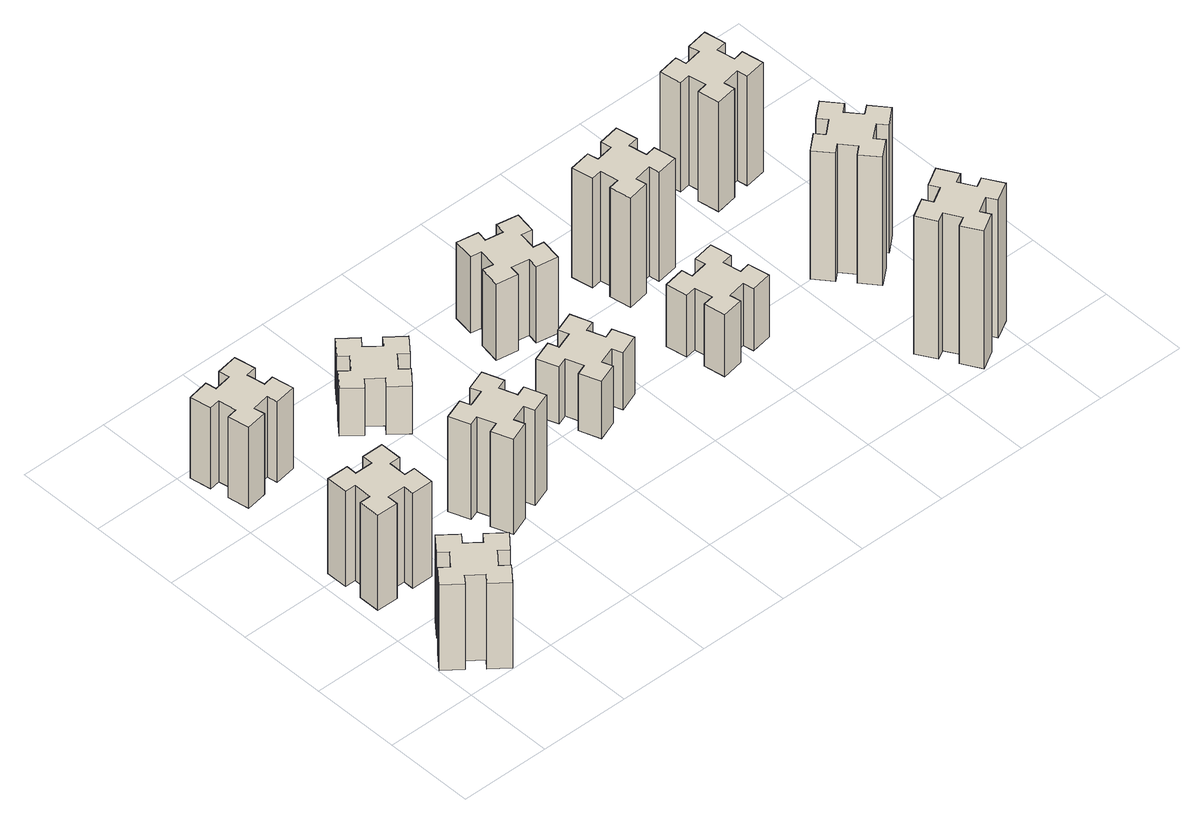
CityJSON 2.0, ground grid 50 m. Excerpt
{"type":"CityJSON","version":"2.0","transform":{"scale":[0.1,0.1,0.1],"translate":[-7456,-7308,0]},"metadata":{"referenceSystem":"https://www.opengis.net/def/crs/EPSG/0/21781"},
"CityObjects":{
"building1":{"type":"Building","attributes":{"class":"1000","function":"1000","usage":"1000","yearOfConstruction":2016,"roofType":"1000","measuredHeight":54,"storeysAboveGround":30,"storeysBelowGround":0},"geometry":[{"type":"Solid","lod":"1","boundaries":[[[[0,1,2,3,4,5,6,7,8,9,10,11,12,13,14,15,16,17,18,19]],[[17,16,20,21]],[[16,15,22,20]],[[15,14,23,22]],[[14,13,24,23]],[[13,12,25,24]],[[12,11,26,25]],[[11,10,27,26]],[[10,9,28,27]],[[9,8,29,28]],[[8,7,30,29]],[[7,6,31,30]],[[6,5,32,31]],[[5,4,33,32]],[[4,3,34,33]],[[3,2,35,34]],[[2,1,36,35]],[[1,0,37,36]],[[0,19,38,37]],[[19,18,39,38]],[[18,17,21,39]],[[24,25,26,27,28,29,30,31,32,33,34,35,36,37,38,39,21,20,22,23]]]]}]},
"building2":{"type":"Building","attributes":{"class":"1000","function":"1000","usage":"1000","yearOfConstruction":2016,"roofType":"1000","measuredHeight":60,"storeysAboveGround":30,"storeysBelowGround":0},"geometry":[{"type":"Solid","lod":"1","boundaries":[[[[40,41,42,43,44,45,46,47,48,49,50,51,52,53,54,55,56,57,58,59]],[[57,56,60,61]],[[56,55,62,60]],[[55,54,63,62]],[[54,53,64,63]],[[53,52,65,64]],[[52,51,66,65]],[[51,50,67,66]],[[50,49,68,67]],[[49,48,69,68]],[[48,47,70,69]],[[47,46,71,70]],[[46,45,72,71]],[[45,44,73,72]],[[44,43,74,73]],[[43,42,75,74]],[[42,41,76,75]],[[41,40,77,76]],[[40,59,78,77]],[[59,58,79,78]],[[58,57,61,79]],[[64,65,66,67,68,69,70,71,72,73,74,75,76,77,78,79,61,60,62,63]]]]}]},
"building3":{"type":"Building","attributes":{"class":"1000","function":"1000","usage":"1000","yearOfConstruction":2016,"roofType":"1000","measuredHeight":51,"storeysAboveGround":30,"storeysBelowGround":0},"geometry":[{"type":"Solid","lod":"1","boundaries":[[[[80,81,82,83,84,85,86,87,88,89,90,91,92,93,94,95,96,97,98,99]],[[97,96,100,101]],[[96,95,102,100]],[[95,94,103,102]],[[94,93,104,103]],[[93,92,105,104]],[[92,91,106,105]],[[91,90,107,106]],[[90,89,108,107]],[[89,88,109,108]],[[88,87,110,109]],[[87,86,111,110]],[[86,85,112,111]],[[85,84,113,112]],[[84,83,114,113]],[[83,82,115,114]],[[82,81,116,115]],[[81,80,117,116]],[[80,99,118,117]],[[99,98,119,118]],[[98,97,101,119]],[[104,105,106,107,108,109,110,111,112,113,114,115,116,117,118,119,101,100,102,103]]]]}]},
"building4":{"type":"Building","attributes":{"class":"1000","function":"1000","usage":"1000","yearOfConstruction":2016,"roofType":"1000","measuredHeight":60,"storeysAboveGround":30,"storeysBelowGround":0},"geometry":[{"type":"Solid","lod":"1","boundaries":[[[[120,121,122,123,124,125,126,127,128,129,130,131,132,133,134,135,136,137,138,139]],[[137,136,140,141]],[[136,135,142,140]],[[135,134,143,142]],[[134,133,144,143]],[[133,132,145,144]],[[132,131,146,145]],[[131,130,147,146]],[[130,129,148,147]],[[129,128,149,148]],[[128,127,150,149]],[[127,126,151,150]],[[126,125,152,151]],[[125,124,153,152]],[[124,123,154,153]],[[123,122,155,154]],[[122,121,156,155]],[[121,120,157,156]],[[120,139,158,157]],[[139,138,159,158]],[[138,137,141,159]],[[144,145,146,147,148,149,150,151,152,153,154,155,156,157,158,159,141,140,142,143]]]]}]},
"building5":{"type":"Building","attributes":{"class":"1000","function":"1000","usage":"1000","yearOfConstruction":2016,"roofType":"1000","measuredHeight":30,"storeysAboveGround":30,"storeysBelowGround":0},"geometry":[{"type":"Solid","lod":"1","boundaries":[[[[160,161,162,163,164,165,166,167,168,169,170,171,172,173,174,175,176,177,178,179]],[[177,176,180,181]],[[176,175,182,180]],[[175,174,183,182]],[[174,173,184,183]],[[173,172,185,184]],[[172,171,186,185]],[[171,170,187,186]],[[170,169,188,187]],[[169,168,189,188]],[[168,167,190,189]],[[167,166,191,190]],[[166,165,192,191]],[[165,164,193,192]],[[164,163,194,193]],[[163,162,195,194]],[[162,161,196,195]],[[161,160,197,196]],[[160,179,198,197]],[[179,178,199,198]],[[178,177,181,199]],[[184,185,186,187,188,189,190,191,192,193,194,195,196,197,198,199,181,180,182,183]]]]}]},
"building6":{"type":"Building","attributes":{"class":"1000","function":"1000","usage":"1000","yearOfConstruction":2016,"roofType":"1000","measuredHeight":36,"storeysAboveGround":30,"storeysBelowGround":0},"geometry":[{"type":"Solid","lod":"1","boundaries":[[[[200,201,202,203,204,205,206,207,208,209,210,211,212,213,214,215,216,217,218,219]],[[217,216,220,221]],[[216,215,222,220]],[[215,214,223,222]],[[214,213,224,223]],[[213,212,225,224]],[[212,211,226,225]],[[211,210,227,226]],[[210,209,228,227]],[[209,208,229,228]],[[208,207,230,229]],[[207,206,231,230]],[[206,205,232,231]],[[205,204,233,232]],[[204,203,234,233]],[[203,202,235,234]],[[202,201,236,235]],[[201,200,237,236]],[[200,219,238,237]],[[219,218,239,238]],[[218,217,221,239]],[[224,225,226,227,228,229,230,231,232,233,234,235,236,237,238,239,221,220,222,223]]]]}]},
"building7":{"type":"Building","attributes":{"class":"1000","function":"1000","usage":"1000","yearOfConstruction":2016,"roofType":"1000","measuredHeight":48,"storeysAboveGround":30,"storeysBelowGround":0},"geometry":[{"type":"Solid","lod":"1","boundaries":[[[[240,241,242,243,244,245,246,247,248,249,250,251,252,253,254,255,256,257,258,259]],[[257,256,260,261]],[[256,255,262,260]],[[255,254,263,262]],[[254,253,264,263]],[[253,252,265,264]],[[252,251,266,265]],[[251,250,267,266]],[[250,249,268,267]],[[249,248,269,268]],[[248,247,270,269]],[[247,246,271,270]],[[246,245,272,271]],[[245,244,273,272]],[[244,243,274,273]],[[243,242,275,274]],[[242,241,276,275]],[[241,240,277,276]],[[240,259,278,277]],[[259,258,279,278]],[[258,257,261,279]],[[264,265,266,267,268,269,270,271,272,273,274,275,276,277,278,279,261,260,262,263]]]]}]},
"building8":{"type":"Building","attributes":{"class":"1000","function":"1000","usage":"1000","yearOfConstruction":2016,"roofType":"1000","measuredHeight":39,"storeysAboveGround":30,"storeysBelowGround":0},"geometry":[{"type":"Solid","lod":"1","boundaries":[[[[280,281,282,283,284,285,286,287,288,289,290,291,292,293,294,295,296,297,298,299]],[[297,296,300,301]],[[296,295,302,300]],[[295,294,303,302]],[[294,293,304,303]],[[293,292,305,304]],[[292,291,306,305]],[[291,290,307,306]],[[290,289,308,307]],[[289,288,309,308]],[[288,287,310,309]],[[287,286,311,310]],[[286,285,312,311]],[[285,284,313,312]],[[284,283,314,313]],[[283,282,315,314]],[[282,281,316,315]],[[281,280,317,316]],[[280,299,318,317]],[[299,298,319,318]],[[298,297,301,319]],[[304,305,306,307,308,309,310,311,312,313,314,315,316,317,318,319,301,300,302,303]]]]}]},
"building9":{"type":"Building","attributes":{"class":"1000","function":"1000","usage":"1000","yearOfConstruction":2016,"roofType":"1000","measuredHeight":69,"storeysAboveGround":30,"storeysBelowGround":0},"geometry":[{"type":"Solid","lod":"1","boundaries":[[[[320,321,322,323,324,325,326,327,328,329,330,331,332,333,334,335,336,337,338,339]],[[337,336,340,341]],[[336,335,342,340]],[[335,334,343,342]],[[334,333,344,343]],[[333,332,345,344]],[[332,331,346,345]],[[331,330,347,346]],[[330,329,348,347]],[[329,328,349,348]],[[328,327,350,349]],[[327,326,351,350]],[[326,325,352,351]],[[325,324,353,352]],[[324,323,354,353]],[[323,322,355,354]],[[322,321,356,355]],[[321,320,357,356]],[[320,339,358,357]],[[339,338,359,358]],[[338,337,341,359]],[[344,345,346,347,348,349,350,351,352,353,354,355,356,357,358,359,341,340,342,343]]]]}]},
"building10":{"type":"Building","attributes":{"class":"1000","function":"1000","usage":"1000","yearOfConstruction":2016,"roofType":"1000","measuredHeight":87,"storeysAboveGround":30,"storeysBelowGround":0},"geometry":[{"type":"Solid","lod":"1","boundaries":[[[[360,361,362,363,364,365,366,367,368,369,370,371,372,373,374,375,376,377,378,379]],[[377,376,380,381]],[[376,375,382,380]],[[375,374,383,382]],[[374,373,384,383]],[[373,372,385,384]],[[372,371,386,385]],[[371,370,387,386]],[[370,369,388,387]],[[369,368,389,388]],[[368,367,390,389]],[[367,366,391,390]],[[366,365,392,391]],[[365,364,393,392]],[[364,363,394,393]],[[363,362,395,394]],[[362,361,396,395]],[[361,360,397,396]],[[360,379,398,397]],[[379,378,399,398]],[[378,377,381,399]],[[384,385,386,387,388,389,390,391,392,393,394,395,396,397,398,399,381,380,382,383]]]]}]},
"building11":{"type":"Building","attributes":{"class":"1000","function":"1000","usage":"1000","yearOfConstruction":2016,"roofType":"1000","measuredHeight":81,"storeysAboveGround":30,"storeysBelowGround":0},"geometry":[{"type":"Solid","lod":"1","boundaries":[[[[400,401,402,403,404,405,406,407,408,409,410,411,412,413,414,415,416,417,418,419]],[[417,416,420,421]],[[416,415,422,420]],[[415,414,423,422]],[[414,413,424,423]],[[413,412,425,424]],[[412,411,426,425]],[[411,410,427,426]],[[410,409,428,427]],[[409,408,429,428]],[[408,407,430,429]],[[407,406,431,430]],[[406,405,432,431]],[[405,404,433,432]],[[404,403,434,433]],[[403,402,435,434]],[[402,401,436,435]],[[401,400,437,436]],[[400,419,438,437]],[[419,418,439,438]],[[418,417,421,439]],[[424,425,426,427,428,429,430,431,432,433,434,435,436,437,438,439,421,420,422,423]]]]}]},
"building12":{"type":"Building","attributes":{"class":"1000","function":"1000","usage":"1000","yearOfConstruction":2016,"roofType":"1000","measuredHeight":69,"storeysAboveGround":30,"storeysBelowGround":0},"geometry":[{"type":"Solid","lod":"1","boundaries":[[[[440,441,442,443,444,445,446,447,448,449,450,451,452,453,454,455,456,457,458,459]],[[457,456,460,461]],[[456,455,462,460]],[[455,454,463,462]],[[454,453,464,463]],[[453,452,465,464]],[[452,451,466,465]],[[451,450,467,466]],[[450,449,468,467]],[[449,448,469,468]],[[448,447,470,469]],[[447,446,471,470]],[[446,445,472,471]],[[445,444,473,472]],[[444,443,474,473]],[[443,442,475,474]],[[442,441,476,475]],[[441,440,477,476]],[[440,459,478,477]],[[459,458,479,478]],[[458,457,461,479]],[[464,465,466,467,468,469,470,471,472,473,474,475,476,477,478,479,461,460,462,463]]]]}]}
},
"vertices":[
[354,297,0],[278,362,0],[316,408,0],[224,485,0],[147,393,0],[193,354,0],[129,278,0],[83,316,0],[6,224,0],[98,147,0],[136,193,0],[213,129,0],[174,83,0],[266,6,0],[343,98,0],[297,136,0],[362,213,0],[408,174,0],[485,266,0],[393,343,0],[362,213,540],[408,174,540],[297,136,540],[343,98,540],[266,6,540],[174,83,540],[213,129,540],[136,193,540],[98,147,540],[6,224,540],[83,316,540],[129,278,540],[193,354,540],[147,393,540],[224,485,540],[316,408,540],[278,362,540],[354,297,540],[393,343,540],[485,266,540],
[135,935,0],[135,835,0],[75,835,0],[75,715,0],[195,715,0],[195,775,0],[295,775,0],[295,715,0],[415,715,0],[415,835,0],[355,835,0],[355,935,0],[415,935,0],[415,1055,0],[295,1055,0],[295,995,0],[195,995,0],[195,1055,0],[75,1055,0],[75,935,0],[195,995,600],[195,1055,600],[295,995,600],[295,1055,600],[415,1055,600],[415,935,600],[355,935,600],[355,835,600],[415,835,600],[415,715,600],[295,715,600],[295,775,600],[195,775,600],[195,715,600],[75,715,600],[75,835,600],[135,835,600],[135,935,600],[75,935,600],[75,1055,600],
[362,1795,0],[345,1894,0],[404,1904,0],[383,2022,0],[265,2001,0],[275,1942,0],[177,1925,0],[167,1984,0],[48,1963,0],[69,1845,0],[128,1855,0],[146,1757,0],[87,1747,0],[107,1628,0],[226,1649,0],[215,1708,0],[314,1726,0],[324,1667,0],[442,1687,0],[421,1806,0],[314,1726,510],[324,1667,510],[215,1708,510],[226,1649,510],[107,1628,510],[87,1747,510],[146,1757,510],[128,1855,510],[69,1845,510],[48,1963,510],[167,1984,510],[177,1925,510],[275,1942,510],[265,2001,510],[383,2022,510],[404,1904,510],[345,1894,510],[362,1795,510],[421,1806,510],[442,1687,510],
[995,1006,0],[901,972,0],[880,1028,0],[767,987,0],[809,874,0],[865,895,0],[899,801,0],[843,780,0],[884,667,0],[997,709,0],[976,765,0],[1070,799,0],[1090,743,0],[1203,784,0],[1162,897,0],[1106,876,0],[1072,970,0],[1128,990,0],[1087,1103,0],[974,1062,0],[1072,970,600],[1128,990,600],[1106,876,600],[1162,897,600],[1203,784,600],[1090,743,600],[1070,799,600],[976,765,600],[997,709,600],[884,667,600],[843,780,600],[899,801,600],[865,895,600],[809,874,600],[767,987,600],[880,1028,600],[901,972,600],[995,1006,600],[974,1062,600],[1087,1103,600],
[933,1834,0],[869,1758,0],[823,1796,0],[746,1704,0],[838,1627,0],[876,1673,0],[953,1609,0],[914,1563,0],[1006,1486,0],[1083,1578,0],[1037,1616,0],[1102,1693,0],[1148,1654,0],[1225,1746,0],[1133,1823,0],[1094,1777,0],[1018,1842,0],[1056,1888,0],[964,1965,0],[887,1873,0],[1018,1842,300],[1056,1888,300],[1094,1777,300],[1133,1823,300],[1225,1746,300],[1148,1654,300],[1102,1693,300],[1037,1616,300],[1083,1578,300],[1006,1486,300],[914,1563,300],[953,1609,300],[876,1673,300],[838,1627,300],[746,1704,300],[823,1796,300],[869,1758,300],[933,1834,300],[887,1873,300],[964,1965,300],
[1605,1095,0],[1639,1001,0],[1583,980,0],[1624,867,0],[1737,909,0],[1716,965,0],[1810,999,0],[1830,943,0],[1943,984,0],[1902,1097,0],[1846,1076,0],[1812,1170,0],[1868,1190,0],[1827,1303,0],[1714,1262,0],[1735,1206,0],[1641,1172,0],[1620,1228,0],[1507,1187,0],[1549,1074,0],[1641,1172,360],[1620,1228,360],[1735,1206,360],[1714,1262,360],[1827,1303,360],[1868,1190,360],[1812,1170,360],[1846,1076,360],[1902,1097,360],[1943,984,360],[1830,943,360],[1810,999,360],[1716,965,360],[1737,909,360],[1624,867,360],[1583,980,360],[1639,1001,360],[1605,1095,360],[1549,1074,360],[1507,1187,360],
[1894,1825,0],[1795,1842,0],[1806,1901,0],[1687,1922,0],[1667,1804,0],[1726,1794,0],[1708,1695,0],[1649,1706,0],[1628,1587,0],[1747,1567,0],[1757,1626,0],[1855,1608,0],[1845,1549,0],[1963,1528,0],[1984,1647,0],[1925,1657,0],[1942,1755,0],[2001,1745,0],[2022,1863,0],[1904,1884,0],[1942,1755,480],[2001,1745,480],[1925,1657,480],[1984,1647,480],[1963,1528,480],[1845,1549,480],[1855,1608,480],[1757,1626,480],[1747,1567,480],[1628,1587,480],[1649,1706,480],[1708,1695,480],[1726,1794,480],[1667,1804,480],[1687,1922,480],[1806,1901,480],[1795,1842,480],[1894,1825,480],[1904,1884,480],[2022,1863,480],
[2582,955,0],[2565,1054,0],[2624,1064,0],[2603,1182,0],[2485,1161,0],[2495,1102,0],[2397,1085,0],[2387,1144,0],[2268,1123,0],[2289,1005,0],[2348,1015,0],[2366,917,0],[2307,907,0],[2327,788,0],[2446,809,0],[2435,868,0],[2534,886,0],[2544,827,0],[2662,847,0],[2641,966,0],[2534,886,390],[2544,827,390],[2435,868,390],[2446,809,390],[2327,788,390],[2307,907,390],[2366,917,390],[2348,1015,390],[2289,1005,390],[2268,1123,390],[2387,1144,390],[2397,1085,390],[2495,1102,390],[2485,1161,390],[2603,1182,390],[2624,1064,390],[2565,1054,390],[2582,955,390],[2641,966,390],[2662,847,390],
[2435,1508,0],[2534,1526,0],[2544,1467,0],[2662,1487,0],[2641,1606,0],[2582,1595,0],[2565,1694,0],[2624,1704,0],[2603,1822,0],[2485,1801,0],[2495,1742,0],[2397,1725,0],[2387,1784,0],[2268,1763,0],[2289,1645,0],[2348,1655,0],[2366,1557,0],[2307,1547,0],[2327,1428,0],[2446,1449,0],[2366,1557,690],[2307,1547,690],[2348,1655,690],[2289,1645,690],[2268,1763,690],[2387,1784,690],[2397,1725,690],[2495,1742,690],[2485,1801,690],[2603,1822,690],[2624,1704,690],[2565,1694,690],[2582,1595,690],[2641,1606,690],[2662,1487,690],[2544,1467,690],[2534,1526,690],[2435,1508,690],[2446,1449,690],[2327,1428,690],
[3426,257,0],[3376,344,0],[3428,374,0],[3368,478,0],[3264,418,0],[3294,366,0],[3207,316,0],[3177,368,0],[3073,308,0],[3133,204,0],[3185,234,0],[3235,147,0],[3183,117,0],[3243,13,0],[3347,73,0],[3317,125,0],[3404,175,0],[3434,123,0],[3538,183,0],[3478,287,0],[3404,175,870],[3434,123,870],[3317,125,870],[3347,73,870],[3243,13,870],[3183,117,870],[3235,147,870],[3185,234,870],[3133,204,870],[3073,308,870],[3177,368,870],[3207,316,870],[3294,366,870],[3264,418,870],[3368,478,870],[3428,374,870],[3376,344,870],[3426,257,870],[3478,287,870],[3538,183,870],
[3273,1102,0],[3196,1037,0],[3158,1083,0],[3066,1006,0],[3143,914,0],[3189,953,0],[3253,876,0],[3207,838,0],[3284,746,0],[3376,823,0],[3338,869,0],[3414,933,0],[3453,887,0],[3545,964,0],[3468,1056,0],[3422,1018,0],[3357,1094,0],[3403,1133,0],[3326,1225,0],[3234,1148,0],[3357,1094,810],[3403,1133,810],[3422,1018,810],[3468,1056,810],[3545,964,810],[3453,887,810],[3414,933,810],[3338,869,810],[3376,823,810],[3284,746,810],[3207,838,810],[3253,876,810],[3189,953,810],[3143,914,810],[3066,1006,810],[3158,1083,810],[3196,1037,810],[3273,1102,810],[3234,1148,810],[3326,1225,810],
[3088,1855,0],[3106,1757,0],[3047,1747,0],[3067,1628,0],[3186,1649,0],[3175,1708,0],[3274,1726,0],[3284,1667,0],[3402,1687,0],[3381,1806,0],[3322,1795,0],[3305,1894,0],[3364,1904,0],[3343,2022,0],[3225,2001,0],[3235,1942,0],[3137,1925,0],[3127,1984,0],[3008,1963,0],[3029,1845,0],[3137,1925,690],[3127,1984,690],[3235,1942,690],[3225,2001,690],[3343,2022,690],[3364,1904,690],[3305,1894,690],[3322,1795,690],[3381,1806,690],[3402,1687,690],[3284,1667,690],[3274,1726,690],[3175,1708,690],[3186,1649,690],[3067,1628,690],[3047,1747,690],[3106,1757,690],[3088,1855,690],[3029,1845,690],[3008,1963,690]
]}
